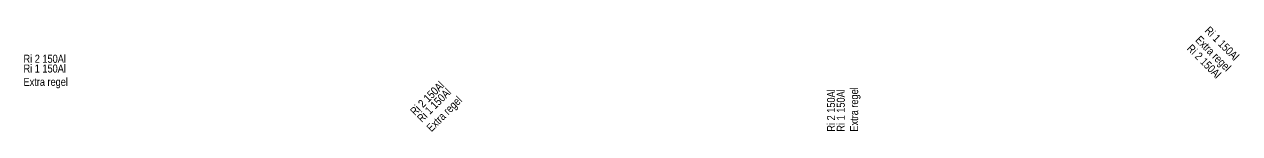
# Model space of a CAD drawing. Extents: x -2 to 322, y -7 to 205.
# Drawn here: x 170.1 to 322, y 40 to 53.2 of the extents above; entities that cross this region are included whole.
import ezdxf

# ---------------------------------------------------------------- set-up
doc = ezdxf.new("R2010")
doc.units = 0
doc.header["$MEASUREMENT"] = 0
doc.layers.add('TEST_TEXT_A', color=7, linetype='Continuous')
doc.layers.add('TEST_TEXT_B', color=7, linetype='Continuous')
doc.styles.add('TECHBASE_ARIAL_NOVA_LIGHT', font='ArialNova-Light.ttf')

msp = doc.modelspace()

# ---------------------------------------------------------------- texts
at = {"layer": 'TEST_TEXT_A', "char_height": 1, "width": 10, "style": 'TECHBASE_ARIAL_NOVA_LIGHT'}
for insert, attachment_point, rotation in [((316.14, 51.14), 7, 315), ((219.07, 41.79), 1, 45), ((271.62, 40), 1, 90)]:
    msp.add_mtext('{\\C1;Ri 1 150Al}\\PExtra regel', dxfattribs=dict(at, insert=insert, attachment_point=attachment_point, rotation=rotation))
at = {"layer": 'TEST_TEXT_A', "insert": (170, 48.38), "char_height": 1, "width": 10, "attachment_point": 1, "style": 'TECHBASE_ARIAL_NOVA_LIGHT'}
msp.add_mtext('{\\C1;Ri 1 150Al}\\PExtra regel', dxfattribs=at)
at = {"layer": 'TEST_TEXT_B', "char_height": 1, "width": 10, "style": 'TECHBASE_ARIAL_NOVA_LIGHT'}
for insert, attachment_point, rotation in [((315.28, 50.28), 7, 315), ((218.21, 42.65), 1, 45), ((270.4, 40), 1, 90)]:
    msp.add_mtext('Ri 2 150Al', dxfattribs=dict(at, insert=insert, attachment_point=attachment_point, rotation=rotation))
at = {"layer": 'TEST_TEXT_B', "insert": (170, 49.6), "char_height": 1, "width": 10, "attachment_point": 1, "style": 'TECHBASE_ARIAL_NOVA_LIGHT'}
msp.add_mtext('Ri 2 150Al', dxfattribs=at)

doc.saveas('drawing.dxf')
